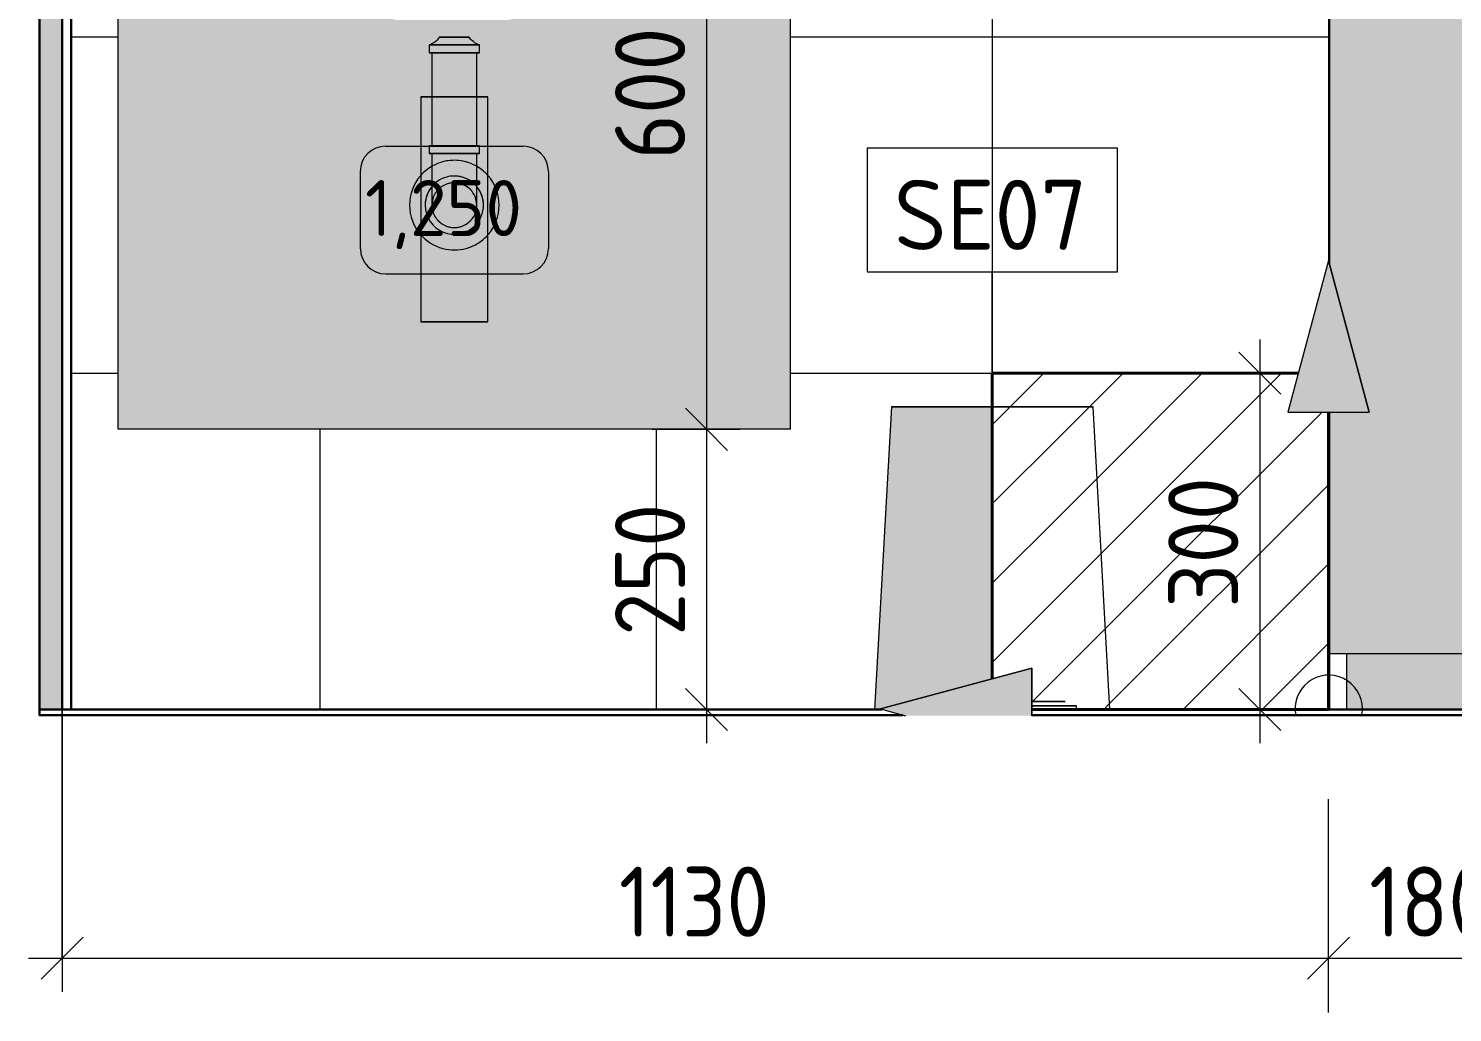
# Model space of a CAD drawing. Header units: millimetres. Extents: x 855 to 48623, y -2192 to 8255.
# Drawn here: x 42923 to 44193, y 3930 to 4808 of the extents above; entities that cross this region are included whole.
import ezdxf

# ---------------------------------------------------------------- set-up
doc = ezdxf.new("R2010")
doc.units = ezdxf.units.MM
for name, color, linetype, lineweight in [('A-ANNO-DIMS', 7, 'Continuous', 9), ('A-ANNO-DIMS-25', 7, 'Continuous', 9), ('A-DETL-1', 7, 'Continuous', 40), ('A-DETL-GENF', 7, 'Continuous', 9), ('A-FLOR', 7, 'Continuous', 9), ('A-GENM', 7, 'Continuous', 9), ('A-WALL-PATT', 7, 'Continuous', 9), ('I-FURN-IDEN', 7, 'Continuous', 9), ('I-WALL', 7, 'Continuous', 9), ('P-SANR-FIXT', 7, 'Continuous', 9), ('P-SANR-FIXT-3', 7, 'Continuous', 18), ('P-SANR-FIXT-IDEN', 7, 'Continuous', 9)]:
    doc.layers.add(name, color=color, linetype=linetype, lineweight=lineweight)
for name, color, linetype, lineweight, true_color in [('A-DETL-GENF-2', 7, 'Continuous', 9, 0xe0e0e0), ('A-FLOR-FNSH-1', 7, 'Continuous', 30, 0x3c3c3c), ('A-WALL-4', 7, 'Continuous', 30, 0x3c3c3c), ('A-WALL-FNSH-3', 7, 'Continuous', 30, 0x3c3c3c), ('I-FURN-6', 7, 'Continuous', 9, 0xc0c0c0), ('I-WALL-1', 7, 'Continuous', 9, 0x787878)]:
    doc.layers.add(name, color=color, linetype=linetype, lineweight=lineweight, true_color=true_color)
doc.layers.add('I-FURN-3', color=7, linetype='Continuous', lineweight=9, true_color=0xfbfbfb, transparency=0.7)
doc.layers.add('P-SANR-FIXT-2', color=7, linetype='Continuous', lineweight=9, transparency=0.7)
doc.styles.add('GOST Common_5', font='GOST_Common.ttf', dxfattribs={"height": 50})
doc.styles.add('GOST Common_7', font='GOST_Common.ttf', dxfattribs={"height": 62.5})
doc.styles.add('ISOCPEUR_2', font='isocpeur.ttf', dxfattribs={"width": 0.9, "height": 62.5})
doc.dimstyles.new('ISO-2_5_0_9К_БОЛЬШОЙ_1', dxfattribs={"dimscale": 304.8, "dimtxt": 62.248823, "dimasz": 0.123031, "dimexe": 0.098425, "dimexo": 0.246063, "dimgap": 0, "dimtad": 1, "dimdec": 0, "dimrnd": 10, "dimzin": 0, "dimdsep": 46, "dimtxsty": 'ISOCPEUR_2', "dimblk1": 'OBLIQUE', "dimblk2": 'OBLIQUE', "dimsah": 1, "dimcen": 0.09, "dimdle": 0.098425, "dimazin": 0, "dimtfac": 1, "dimtdec": 4, "dimtix": 1, "dimtmove": 0, "dimatfit": 3, "dimfxl": 1, "dimtvp": 1, "dimtolj": 1, "dimtzin": 0, "dimarcsym": 2})
pattern_1 = [(90, (44682.74, 4200), (-300, 2e-14), []), (180, (44682.74, 4200), (-4e-14, -300), [])]
pattern_2 = [(45, (45268.33, 0), (-35.35534, 35.35534), [])]

# ---------------------------------------------------------------- blocks, each defined once
blk = doc.blocks.new('Плинтус - Плинтус темный _ст_школа_-32862099-Развертка 2_03-4')
at = {"layer": 'A-GENM'}
for p, q in [((26180.999988, 4250), (26195.999988, 4250)), ((26195.999988, 4250), (26195.999988, 4200))]:
    blk.add_line(p, q, dxfattribs=at)
blk = doc.blocks.new('Плинтус - Плинтус темный _ст_школа_-32862100-Развертка 2_03-4')
at = {"layer": 'A-GENM'}
blk.add_hatch(color=256, dxfattribs=at).paths.add_polyline_path([(26359.999988, 4200), (26359.999988, 4250), (26195.999988, 4250), (26195.999988, 4200)])
for p, q in [((26195.999988, 4250), (26359.999988, 4250)), ((26359.999988, 4250), (26359.999988, 4200))]:
    blk.add_line(p, q, dxfattribs=at)
blk = doc.blocks.new('сифон - Для раковины-30649612-Развертка 2_03-4')
at = {"layer": 'P-SANR-FIXT-2'}
for points in [[(25382.6, 4786), (25400, 4786), (25400, 4793), (25377.5, 4793), (25377.5, 4786), (25382.6, 4786)], [(25393.3, 4793), (25400, 4793), (25400, 4800), (25386.6, 4800), (25385.3, 4797.8), (25384.7, 4797), (25384.3, 4796.6), (25383, 4796), (25382.6, 4795.4), (25378.6, 4793), (25393, 4793)], [(25406.9, 4793), (25421.4, 4793.1), (25418.9, 4794.6), (25417.4, 4795.5), (25414.1, 4798.3), (25413.2, 4800), (25400, 4800), (25400, 4793), (25406.8, 4793)], [(25406.8, 4786), (25422.5, 4786), (25422.5, 4793), (25400, 4793), (25400, 4786), (25405.2, 4786)], [(25415, 4746.8), (25420, 4746.8), (25420, 4786), (25380, 4786), (25380, 4746.8), (25414.1, 4746.8)], [(25415.9, 4703), (25420, 4703), (25420, 4746.8), (25380, 4746.8), (25380.1, 4703), (25415, 4703)], [(25407.8, 4696), (25422.5, 4696), (25422.2, 4703), (25377.5, 4703), (25377.5, 4696), (25406.8, 4696)], [(25420, 4684.6), (25420, 4696), (25380, 4696), (25380, 4684.6), (25390, 4688.7), (25400.5, 4689.9), (25410.5, 4688.6), (25419.5, 4684.9)], [(25420, 4666.3), (25420, 4684.6), (25419.3, 4684.8), (25417.3, 4685.4), (25417.3, 4685), (25389.5, 4688.5), (25382.7, 4684.6), (25382.7, 4685.8), (25380, 4684.6), (25380.2, 4666.6), (25381.6, 4668.4), (25387.7, 4672.8), (25393.3, 4675.1), (25400, 4676), (25407.8, 4674.7), (25413, 4672.5), (25418.4, 4668.4), (25419.7, 4666.6)], [(25400, 4624), (25407.8, 4625.3), (25413, 4627.5), (25418.5, 4631.8), (25422.5, 4637), (25425.1, 4643.3), (25426, 4650.1), (25425.1, 4656.7), (25422.5, 4663), (25420, 4666.3), (25420, 4649.8), (25419.3, 4644.8), (25417.3, 4640), (25414.1, 4635.9), (25410, 4632.7), (25404.5, 4630.6), (25400, 4630), (25394.8, 4630.7), (25389.6, 4633), (25385.8, 4635.9), (25382.6, 4640.1), (25380.7, 4644.8), (25380, 4650), (25380, 4666.3), (25377.5, 4663), (25374.9, 4656.7), (25374, 4649.9), (25374.9, 4643.3), (25377.5, 4637), (25382.4, 4631), (25387, 4627.5), (25393.3, 4624.9), (25397, 4624.4)]]:
    blk.add_hatch(color=256, dxfattribs=at).paths.add_polyline_path(points)
h = blk.add_hatch(color=256, dxfattribs=at)
h.paths.add_polyline_path([(25370, 4546), (25400, 4546), (25400, 4610), (25389.6, 4611.4), (25380, 4615.4), (25371.7, 4621.7), (25370, 4624), (25370, 4615.4)])
h.paths.add_polyline_path([(25370, 4676), (25372, 4678.5), (25380, 4684.6), (25380, 4696), (25377.5, 4696), (25377.5, 4703), (25380, 4703), (25380, 4746.8), (25370, 4746.8), (25370, 4677.3)])
h = blk.add_hatch(color=256, dxfattribs=at)
h.paths.add_polyline_path([(25429, 4546), (25430, 4546), (25430, 4624), (25427.8, 4621.4), (25419.1, 4615), (25410.3, 4611.4), (25400, 4610), (25400, 4546), (25426, 4546)])
h.paths.add_polyline_path([(25430, 4676), (25430, 4746.8), (25420, 4746.8), (25420, 4703), (25422.5, 4703), (25422.4, 4696), (25420, 4696), (25420, 4684.6), (25428.3, 4678.3), (25429.3, 4676.9)])
h = blk.add_hatch(color=256, dxfattribs=at)
h.paths.add_polyline_path([(25382.7, 4684.6), (25389.5, 4688.6), (25382.7, 4685.8)])
h.paths.add_polyline_path([(25419.3, 4684.8), (25419.3, 4684.9), (25409.8, 4688.7), (25399.5, 4689.9), (25390, 4688.6), (25417.3, 4685), (25417.3, 4685.4), (25417.7, 4685.2)])
h = blk.add_hatch(color=256, dxfattribs=at)
h.paths.add_polyline_path([(25370, 4624), (25370, 4676), (25365.4, 4670), (25361.4, 4660.4), (25360, 4650), (25361.4, 4639.6), (25365.4, 4630)])
h.paths.add_polyline_path([(25430, 4624), (25434.6, 4630), (25438.6, 4639.6), (25440, 4650), (25438.6, 4660.4), (25434.6, 4670), (25430, 4676), (25430, 4630)])
h = blk.add_hatch(color=256, dxfattribs=at)
h.paths.add_polyline_path([(25420, 4666.3), (25422.5, 4663), (25425.1, 4656.7), (25426, 4649.8), (25425.1, 4643.3), (25422.5, 4637), (25418.4, 4631.6), (25412.1, 4627.1), (25406.7, 4624.9), (25400, 4624), (25392.2, 4625.3), (25387, 4627.5), (25381.6, 4631.6), (25377.5, 4637), (25374.9, 4643.3), (25374, 4650.1), (25374.9, 4656.7), (25377.5, 4663), (25380, 4666.3), (25380, 4650), (25380.7, 4644.8), (25383.2, 4639.4), (25385.8, 4635.9), (25390, 4632.7), (25394.8, 4630.7), (25400, 4630), (25405.2, 4630.7), (25410, 4632.7), (25414.1, 4635.9), (25417.5, 4640.4), (25419.3, 4644.8), (25420, 4650), (25420, 4665.6)])
h.paths.add_polyline_path([(25400, 4610), (25410.3, 4611.4), (25420, 4615.4), (25428.3, 4621.7), (25430, 4624), (25430, 4676), (25428.3, 4678.3), (25420, 4684.6), (25419.7, 4666.6), (25418.4, 4668.4), (25417.3, 4668.8), (25400, 4676), (25387, 4672.5), (25380.7, 4666.2), (25380.7, 4667.2), (25380, 4666.3), (25380, 4684.6), (25371.7, 4678.3), (25370, 4676), (25370, 4624), (25371.7, 4621.7), (25380, 4615.4), (25389.9, 4611.3), (25397.5, 4610.3)])
h = blk.add_hatch(color=256, dxfattribs=at)
h.paths.add_polyline_path([(25380.7, 4666.2), (25385.8, 4671.6), (25381.2, 4667.9), (25380.7, 4667.2)])
h.paths.add_polyline_path([(25418.4, 4668.4), (25413, 4672.5), (25406.7, 4675.1), (25400, 4676), (25417.4, 4668.9)])
h.paths.add_polyline_path([(25419.3, 4666.8), (25419.3, 4667.2), (25418.4, 4668.4)])
h.paths.add_polyline_path([(25387, 4672.5), (25398.4, 4675.8), (25392.2, 4674.7), (25387.5, 4672.7)])
at = {"layer": 'P-SANR-FIXT'}
for p, q in [((25370, 4746.8), (25370, 4546)), ((25374, 4746.8), (25370, 4746.8)), ((25370, 4746.8), (25400, 4746.8)), ((25378.8, 4746.8), (25374, 4746.8)), ((25379.9, 4746.8), (25378.8, 4746.8)), ((25384.3, 4746.8), (25379.9, 4746.8)), ((25400, 4746.8), (25384.6, 4746.8)), ((25407.7, 4746.8), (25400, 4746.8)), ((25400, 4746.8), (25430, 4746.8)), ((25420.1, 4746.8), (25407.8, 4746.8)), ((25426, 4746.8), (25420.1, 4746.8)), ((25430, 4746.8), (25426, 4746.8)), ((25430, 4546), (25430, 4746.8)), ((25370, 4546), (25400, 4546)), ((25400, 4546), (25370, 4546)), ((25400, 4546), (25430, 4546)), ((25430, 4546), (25400, 4546))]:
    blk.add_line(p, q, dxfattribs=at)
for radius, start, end in [(40, 105.247, 118.9104), (40, 98.2449, 105), (40, 75.7175, 98.0276), (40, 75, 75.5111), (40, 61.0596, 74.753), (40, 139.0486, 180), (40, 130.8291, 139.0486), (40, 120, 130.6107), (40, 119.1971, 120), (26, 90, 101.1494), (26, 47.9647, 101.1494), (26, 75, 90), (40, 60, 60.8029), (40, 49.3893, 60), (40, 45, 49.1709), (40, 43.3635, 45), (40, 40.9514, 43.3545), (40, 0, 40.9514), (26, 140.8638, 179.6743), (26, 140.8638, 150), (26, 135.0531, 140.8638), (26, 138.3898, 140.8638), (26, 135.0531, 138.3898), (26, 127.2083, 135), (26, 127.2083, 135), (26, 105.0942, 126.6872), (26, 105.0942, 126.6872), (26, 101.5385, 105), (26, 101.5385, 105), (26, 74.8536, 75), (26, 47.9647, 74.8536), (26, 45, 47.7357), (26, 45, 47.7357), (26, 41.6102, 44.9469), (26, 39.1362, 44.9469), (26, 39.1362, 41.6102), (26, 0.3257, 39.1362), (26, 30, 39.1362), (26, 150, 179.6743), (26, 15, 30), (26, 0.3257, 15), (40, 180, 220.9514), (26, 180.3257, 315), (26, 180.3257, 315), (26, 315.6249, 0), (26, 315.6249, 0), (40, 319.0486, 0), (40, 220.9514, 255), (40, 285, 300), (40, 300, 315), (40, 315, 316.6365), (40, 316.6455, 319.0486), (40, 255.3388, 285)]:
    blk.add_arc((25400, 4650), radius, start, end, dxfattribs=at)
at = {"layer": 'P-SANR-FIXT-3'}
for p, q in [((25377.5, 4793), (25377.5, 4786)), ((25377.5, 4793), (25378.4, 4793)), ((25400, 4793), (25377.5, 4793)), ((25378.5, 4793), (25400, 4793)), ((25393.3, 4793), (25378.5, 4793)), ((25378.6, 4793), (25400, 4793)), ((25386.6, 4800), (25387.7, 4800)), ((25400, 4800), (25386.6, 4800)), ((25387.7, 4800), (25390.6, 4800)), ((25390.6, 4800), (25394.9, 4800)), ((25400, 4793), (25393.3, 4793)), ((25394.9, 4800), (25400, 4800)), ((25400, 4800), (25413.3, 4800)), ((25413.3, 4800), (25400, 4800)), ((25400, 4793), (25406.6, 4793)), ((25422.5, 4793), (25400, 4793)), ((25400, 4793), (25406.8, 4793)), ((25406.8, 4793), (25400, 4793)), ((25406.8, 4793), (25421.4, 4793)), ((25407, 4793), (25421.5, 4793)), ((25421.5, 4793), (25407, 4793)), ((25421.6, 4793), (25422.5, 4793)), ((25422.5, 4786), (25422.5, 4793)), ((25379.7, 4786), (25377.5, 4786)), ((25377.5, 4786), (25400, 4786)), ((25400, 4786), (25379.7, 4786)), ((25380, 4786), (25380, 4746.8)), ((25400, 4786), (25380, 4786)), ((25380, 4786), (25400, 4786)), ((25406.8, 4786), (25400, 4786)), ((25400, 4786), (25406.8, 4786)), ((25420.2, 4786), (25400, 4786)), ((25400, 4786), (25422.5, 4786)), ((25420, 4786), (25407, 4786)), ((25407, 4786), (25420, 4786)), ((25420, 4746.8), (25420, 4786)), ((25421.4, 4786), (25420.2, 4786)), ((25422.5, 4786), (25421.4, 4786)), ((25380, 4746.8), (25380, 4703)), ((25420, 4703), (25420, 4746.8)), ((25377.5, 4703), (25377.5, 4696)), ((25377.5, 4703), (25393.9, 4703)), ((25379.9, 4703), (25377.5, 4703)), ((25380.5, 4703), (25380, 4703)), ((25380.4, 4703), (25380, 4703)), ((25380, 4703), (25380.4, 4703)), ((25393.9, 4703), (25380.6, 4703)), ((25393.9, 4703), (25380.7, 4703)), ((25380.7, 4703), (25385.8, 4703)), ((25385.8, 4703), (25393.9, 4703)), ((25419.3, 4703), (25394.1, 4703)), ((25394.1, 4703), (25400, 4703)), ((25394.2, 4703), (25415.9, 4703)), ((25419.3, 4703), (25394.2, 4703)), ((25400, 4703), (25419.3, 4703)), ((25415.9, 4703), (25419.5, 4703)), ((25419.5, 4703), (25422.4, 4703)), ((25420.1, 4703), (25419.5, 4703)), ((25420, 4703), (25419.6, 4703)), ((25419.6, 4703), (25420, 4703)), ((25422.4, 4703), (25420.1, 4703)), ((25422.5, 4696), (25422.5, 4703)), ((25377.5, 4696), (25379.9, 4696)), ((25380.3, 4696), (25377.5, 4696)), ((25379.9, 4696), (25380.3, 4696)), ((25380, 4696), (25380, 4650)), ((25380, 4696), (25380.2, 4696)), ((25380.2, 4696), (25380, 4696)), ((25384.1, 4696), (25380.5, 4696)), ((25380.6, 4696), (25394.2, 4696)), ((25380.7, 4696), (25394.1, 4696)), ((25394.1, 4696), (25380.7, 4696)), ((25388.7, 4696), (25384.1, 4696)), ((25394.2, 4696), (25388.7, 4696)), ((25394.2, 4696), (25419.3, 4696)), ((25400, 4696), (25394.2, 4696)), ((25394.2, 4696), (25419.3, 4696)), ((25400, 4696), (25394.2, 4696)), ((25405.8, 4696), (25400, 4696)), ((25405.2, 4696), (25400, 4696)), ((25419.3, 4696), (25405.2, 4696)), ((25411.2, 4696), (25405.8, 4696)), ((25415.9, 4696), (25411.2, 4696)), ((25422.5, 4696), (25415.9, 4696)), ((25419.5, 4696), (25420.1, 4696)), ((25419.6, 4696), (25420, 4696)), ((25420, 4696), (25419.6, 4696)), ((25420, 4650), (25420, 4696)), ((25420.1, 4696), (25422.5, 4696))]:
    blk.add_line(p, q, dxfattribs=at)
at = {"layer": 'P-SANR-FIXT-3', "flags": 128}
for points in [[(25382.9, 4796), (25382.6, 4795.6), (25382.2, 4795.2), (25380.7, 4794.6), (25379.6, 4794.1), (25378.9, 4793.4), (25378.5, 4793)], [(25382.9, 4796), (25384.8, 4797.3), (25385.6, 4798), (25386.2, 4798.9), (25386.6, 4800)], [(25417.1, 4796), (25415.2, 4797.3), (25414.4, 4798), (25413.7, 4798.9), (25413.3, 4800)], [(25417.1, 4796), (25417.4, 4795.6), (25417.7, 4795.2), (25419.3, 4794.6), (25420.3, 4794.1), (25421.1, 4793.4), (25421.5, 4793)]]:
    blk.add_lwpolyline(points, dxfattribs=at)
at = {"layer": 'P-SANR-FIXT-3'}
for start, end in [(135, 150), (127.552, 135), (120, 127.5288), (45, 120), (0, 45), (165, 180), (150, 165), (180, 209.8404), (210, 240), (300, 0), (240, 285), (285.1596, 300)]:
    blk.add_arc((25400, 4650), 20, start, end, dxfattribs=at)
for points, knots in [([(25387.8, 4665.9), (25387.5, 4665.6), (25386.8, 4665), (25385.5, 4663.9), (25384.1, 4662.2), (25382.9, 4660.4), (25382, 4658.9), (25381.3, 4657.3), (25380.3, 4654.4), (25380, 4651.8), (25380, 4650)], [0.7083333, 0.7083333, 0.7083333, 0.7083333, 0.7291667, 0.75, 0.7916667, 0.8333333, 0.8541667, 0.875, 0.9166667, 1, 1, 1, 1]), ([(25420, 4650), (25420, 4651.8), (25419.6, 4654.4), (25418.5, 4657.7), (25417.6, 4659.6), (25416.6, 4661.1), (25415.6, 4662.5), (25414.5, 4663.9), (25413.2, 4665), (25411.8, 4666.2), (25410, 4667.4), (25407.7, 4668.5), (25404.4, 4669.7), (25400, 4670.2), (25395.6, 4669.7), (25392.3, 4668.5), (25390, 4667.4), (25388.5, 4666.4), (25387.8, 4665.9)], [0, 0, 0, 0, 0.0833333, 0.125, 0.1666667, 0.1875, 0.2083333, 0.25, 0.2708333, 0.2916667, 0.3333333, 0.375, 0.4166667, 0.5, 0.5833333, 0.625, 0.6666667, 0.7083333, 0.7083333, 0.7083333, 0.7083333]), ([(25380, 4650), (25380, 4648.2), (25380.3, 4645.6), (25381.5, 4642.3), (25382.4, 4640.4), (25383.3, 4638.9), (25384.4, 4637.5), (25385.5, 4636.1), (25386.8, 4635), (25388.1, 4633.8), (25390, 4632.6), (25392.3, 4631.5), (25395.6, 4630.3), (25400, 4629.8), (25404.4, 4630.3), (25407.7, 4631.5), (25410, 4632.6), (25411.8, 4633.8), (25413.2, 4635), (25414.5, 4636.1), (25415.9, 4637.8), (25417.1, 4639.6), (25417.9, 4641.1), (25418.7, 4642.7), (25419.6, 4645.6), (25420, 4648.2), (25420, 4650)], [0, 0, 0, 0, 0.083333, 0.125, 0.166667, 0.1875, 0.208333, 0.25, 0.270833, 0.291667, 0.333333, 0.375, 0.416667, 0.5, 0.583333, 0.625, 0.666667, 0.708333, 0.729167, 0.75, 0.791667, 0.833333, 0.854167, 0.875, 0.916667, 1, 1, 1, 1])]:
    blk.add_open_spline(points, degree=3, knots=knots, dxfattribs=at)
blk = doc.blocks.new('мусорная корзина - Round_ Metal-30590745-Развертка 2_03-4')
at = {"layer": 'P-SANR-FIXT-2'}
for points in [[(25775, 4200), (25781.6, 4200), (25780.2, 4200.4), (25815, 4209.7), (25815, 4470), (25790, 4470), (25776.3, 4223.3)], [(25815, 4209.7), (25880, 4227.2), (25880, 4470), (25815, 4470), (25815, 4236.7)]]:
    blk.add_hatch(color=256, dxfattribs=at).paths.add_polyline_path(points)
at = {"layer": 'P-SANR-FIXT'}
for p, q in [((25790, 4470), (25775, 4200)), ((25790, 4470), (25880, 4470)), ((25814.8, 4470), (25790, 4470)), ((25880, 4470), (25814.8, 4470)), ((25815, 4470), (25880, 4470)), ((25880, 4470), (25815, 4470)), ((25880, 4470), (25896.8, 4470)), ((25936.3, 4470), (25880, 4470)), ((25880, 4470), (25970, 4470)), ((25910.8, 4470), (25880, 4470)), ((25896.8, 4470), (25926, 4470)), ((25945.2, 4470), (25910.8, 4470)), ((25926, 4470), (25945, 4470)), ((25945, 4470), (25936.3, 4470)), ((25948.9, 4470), (25945.2, 4470)), ((25964.6, 4470), (25948.9, 4470)), ((25970, 4470), (25964.6, 4470)), ((25985, 4200), (25970, 4470)), ((25915.6, 4207), (25945, 4207)), ((25926, 4207), (25915.6, 4207)), ((25945, 4207), (25926, 4207)), ((25915.5, 4203.2), (25941.9, 4203.2)), ((25941.9, 4203.2), (25915.5, 4203.2)), ((25942.2, 4203.2), (25955, 4203.2)), ((25955, 4203.2), (25942.2, 4203.2)), ((25955, 4200), (25955, 4203.2))]:
    blk.add_line(p, q, dxfattribs=at)
blk = doc.blocks.new('Начало раскладки_красным - Начало раскладки_красным-26104805-Развертка 2_03-4')
at = {"layer": 'A-DETL-GENF'}
for points in [[(26143.8, 4465.4), (26216.3, 4465.4), (26179.9, 4600.6), (26153, 4500)], [(25915.4, 4194.4), (25915.4, 4236.7), (25780.2, 4200.4), (25802.4, 4194.4), (25828.4, 4194.4)]]:
    blk.add_hatch(color=256, dxfattribs=at).paths.add_polyline_path(points)
for p, q in [((26179.9, 4600.6), (26143.8, 4465.4)), ((26179.9, 4600.6), (26143.8, 4465.4)), ((26216.3, 4465.4), (26179.9, 4600.6)), ((26179.9, 4600.6), (26216.3, 4465.4)), ((26143.8, 4465.4), (26216.3, 4465.4)), ((26143.8, 4465.4), (26216.3, 4465.4)), ((26180.2, 4230.6), (26180, 4465.4)), ((25915.4, 4236.7), (25780.2, 4200.4)), ((25780.2, 4200.4), (25915.4, 4236.7)), ((25915.4, 4194.4), (25915.4, 4236.7)), ((25915.4, 4236.7), (25915.4, 4194.4)), ((25780.2, 4200.4), (25802.4, 4194.4)), ((25780.2, 4200.4), (25802.4, 4194.4)), ((26150.2, 4200.6), (25915.4, 4200.5))]:
    blk.add_line(p, q, dxfattribs=at)
for start, end in [(0.0336, 191.8992), (347.7458, 0.0336)]:
    blk.add_arc((26180.2, 4200.6), 30, start, end, dxfattribs=at)
blk = doc.blocks.new('DIMBLOCK29-Развертка 2_03-4')
at = {"layer": 'A-ANNO-DIMS-25'}
for p, q in [((42952.7, 5925), (42952.7, 3948)), ((42952.7, 3978), (42952.7, 5925)), ((44082.7, 3978), (44082.7, 4120)), ((44082.7, 3929.5), (44082.7, 4008)), ((42922.7, 3978), (44082.7, 3978))]:
    blk.add_line(p, q, dxfattribs=at)
at = {"layer": 'A-ANNO-DIMS-25', "lineweight": 20}
for p, q in [((42952.7, 3978), (42971.5, 3996.8)), ((44082.7, 3978), (44101.5, 3996.8)), ((42952.7, 3978), (42934, 3959.3)), ((44082.7, 3978), (44064, 3959.3))]:
    blk.add_line(p, q, dxfattribs=at)
at = {"layer": 'A-ANNO-DIMS-25', "color": 0, "insert": (43449.5, 4059.7), "char_height": 62.5, "width": 163.762, "attachment_point": 1, "line_spacing_factor": 1.149209, "style": 'ISOCPEUR_2'}
blk.add_mtext('1130', dxfattribs=at)
blk = doc.blocks.new('_Oblique')
at = {"color": 0, "linetype": 'ByBlock', "lineweight": -2}
blk.add_line((-0.5, -0.5), (0.5, 0.5), dxfattribs=at)
blk = doc.blocks.new('DIMBLOCK30-Развертка 2_03-4')
at = {"layer": 'A-ANNO-DIMS-25'}
for p, q in [((44082.7, 3978), (44082.7, 4120)), ((44262.7, 4125), (44262.7, 3948)), ((44262.7, 3978), (44262.7, 4120)), ((44082.7, 3929.5), (44082.7, 4008)), ((44082.7, 3978), (44262.7, 3978))]:
    blk.add_line(p, q, dxfattribs=at)
at = {"layer": 'A-ANNO-DIMS-25', "lineweight": 20}
for p, q in [((44082.7, 3978), (44101.5, 3996.8)), ((44262.7, 3978), (44281.5, 3996.8)), ((44082.7, 3978), (44064, 3959.3)), ((44262.7, 3978), (44244, 3959.3))]:
    blk.add_line(p, q, dxfattribs=at)
at = {"layer": 'A-ANNO-DIMS-25', "color": 0, "insert": (44118.9, 4059.7), "char_height": 62.5, "width": 129.286, "attachment_point": 1, "line_spacing_factor": 1.149209, "style": 'ISOCPEUR_2'}
blk.add_mtext('180', dxfattribs=at)
blk = doc.blocks.new('Марка_Мебель - В прямоуг_Balcon_Марка-25523697-Развертка 2_03-4')
at = {"layer": 'I-FURN-IDEN'}
for p, q in [((25338.6, 4702.6), (25461.4, 4702.6)), ((25316.1, 4680.1), (25316.1, 4611)), ((25483.9, 4680.1), (25483.9, 4611.2)), ((25338.5, 4588.7), (25461.4, 4588.7))]:
    blk.add_line(p, q, dxfattribs=at)
for centre, radius, start, end in [((25338.6, 4680.1), 22.5, 90, 180), ((25461.4, 4680.1), 22.5, 0, 90), ((25338.5, 4611), 22.3, 180, 270), ((25461.4, 4611.2), 22.5, 270, 0)]:
    blk.add_arc(centre, radius, start, end, dxfattribs=at)
blk = doc.blocks.new('М_сантехническая_рамка1 - В рамке-30590747-Развертка 2_03-4')
at = {"layer": 'P-SANR-FIXT-IDEN'}
for p, q in [((25346.7, 5557.5), (25123.4, 5557.5)), ((25123.4, 5557.5), (25123.4, 5447)), ((25346.7, 5447), (25346.7, 5557.5)), ((25123.4, 5447), (25346.7, 5447))]:
    blk.add_line(p, q, dxfattribs=at)
blk = doc.blocks.new('DIMBLOCK38-Развертка 2_03-4')
at = {"layer": 'A-ANNO-DIMS-25'}
for p, q in [((43527.7, 5080), (43527.7, 4450)), ((43479.3, 5050), (43557.7, 5050)), ((43527.7, 5050), (43479.3, 5050)), ((43479.3, 4450), (43557.7, 4450)), ((43527.7, 4450), (43479.3, 4450))]:
    blk.add_line(p, q, dxfattribs=at)
at = {"layer": 'A-ANNO-DIMS-25', "lineweight": 20}
for p, q in [((43527.7, 5050), (43509, 5068.7)), ((43527.7, 5050), (43546.5, 5031.2)), ((43527.7, 4450), (43509, 4468.7)), ((43527.7, 4450), (43546.5, 4431.2))]:
    blk.add_line(p, q, dxfattribs=at)
at = {"layer": 'A-ANNO-DIMS-25', "color": 0, "insert": (43446.1, 4690.7), "char_height": 62.5, "width": 142.215, "attachment_point": 1, "rotation": 90, "line_spacing_factor": 1.149209, "style": 'ISOCPEUR_2'}
blk.add_mtext('600', dxfattribs=at)
blk = doc.blocks.new('DIMBLOCK39-Развертка 2_03-4')
at = {"layer": 'A-ANNO-DIMS-25', "lineweight": 20}
for p, q in [((43527.7, 4450), (43509, 4468.7)), ((43527.7, 4450), (43546.5, 4431.2)), ((43527.7, 4200), (43509, 4218.7)), ((43527.7, 4200), (43546.5, 4181.2))]:
    blk.add_line(p, q, dxfattribs=at)
at = {"layer": 'A-ANNO-DIMS-25'}
for p, q in [((43479.3, 4450), (43557.7, 4450)), ((43527.7, 4450), (43479.3, 4450)), ((43527.7, 4450), (43527.7, 4170)), ((43479.3, 4200), (43557.7, 4200)), ((43527.7, 4200), (43479.3, 4200))]:
    blk.add_line(p, q, dxfattribs=at)
at = {"layer": 'A-ANNO-DIMS-25', "color": 0, "insert": (43446.1, 4265.7), "char_height": 62.5, "width": 142.215, "attachment_point": 1, "rotation": 90, "line_spacing_factor": 1.149209, "style": 'ISOCPEUR_2'}
blk.add_mtext('250', dxfattribs=at)
blk = doc.blocks.new('DIMBLOCK42-Развертка 2_03-4')
at = {"layer": 'A-ANNO-DIMS-25'}
for p, q in [((44021.4, 4530), (44021.4, 4170)), ((43972.9, 4500), (44051.4, 4500)), ((44021.4, 4500), (43972.9, 4500)), ((43972.9, 4200), (44051.4, 4200)), ((44021.4, 4200), (43972.9, 4200))]:
    blk.add_line(p, q, dxfattribs=at)
at = {"layer": 'A-ANNO-DIMS-25', "lineweight": 20}
for p, q in [((44021.4, 4500), (44002.6, 4518.8)), ((44021.4, 4500), (44040.1, 4481.3)), ((44021.4, 4200), (44002.6, 4218.7)), ((44021.4, 4200), (44040.1, 4181.2))]:
    blk.add_line(p, q, dxfattribs=at)
at = {"layer": 'A-ANNO-DIMS-25', "color": 0, "insert": (43939.7, 4290.7), "char_height": 62.5, "width": 142.215, "attachment_point": 1, "rotation": 90, "line_spacing_factor": 1.149209, "style": 'ISOCPEUR_2'}
blk.add_mtext('300', dxfattribs=at)
blk = doc.blocks.new('DIMBLOCK43-Развертка 2_03-4')
at = {"layer": 'A-ANNO-DIMS-25'}
for p, q in [((44221.4, 6030), (44221.4, 4170)), ((44157.7, 6000), (44251.4, 6000)), ((44221.4, 6000), (44157.7, 6000)), ((44172.9, 4200), (44251.4, 4200)), ((44221.4, 4200), (44172.9, 4200))]:
    blk.add_line(p, q, dxfattribs=at)
at = {"layer": 'A-ANNO-DIMS-25', "lineweight": 20}
for p, q in [((44221.4, 6000), (44202.6, 6018.8)), ((44221.4, 6000), (44240.1, 5981.2)), ((44221.4, 4200), (44202.6, 4218.7)), ((44221.4, 4200), (44240.1, 4181.2))]:
    blk.add_line(p, q, dxfattribs=at)
at = {"layer": 'A-ANNO-DIMS-25', "color": 0, "insert": (44139.7, 5026.4), "char_height": 62.5, "width": 176.691, "attachment_point": 1, "rotation": 90, "line_spacing_factor": 1.149209, "style": 'ISOCPEUR_2'}
blk.add_mtext('1800', dxfattribs=at)

msp = doc.modelspace()

# ---------------------------------------------------------------- hatches: boundary and pattern name
at = {"layer": 'A-DETL-GENF-2'}
h = msp.add_hatch(dxfattribs=at)
h.set_pattern_fill('FP_24', color=256, style=0, pattern_type=2)
h.set_pattern_definition(pattern_2)
h.paths.add_polyline_path([(43908.7, 4200), (44082.7, 4200), (44082.7, 4465.4), (44046.5, 4465.4), (44055.8, 4500), (43782.7, 4500), (43782.7, 4470), (43872.7, 4470), (43887.7, 4200)])
h = msp.add_hatch(dxfattribs=at)
h.set_pattern_fill('FP_24', color=256, style=0, pattern_type=2)
h.set_pattern_definition(pattern_2)
h.paths.add_polyline_path([(43818.1, 4200), (43857.7, 4200), (43857.7, 4203.2), (43818.1, 4203.2), (43818.1, 4202.8)])
h.paths.add_polyline_path([(43830.4, 4207), (43847.7, 4207), (43847.7, 4470), (43782.7, 4470), (43782.7, 4227.2), (43818.1, 4236.7), (43818.2, 4207), (43829.9, 4207)])
h = msp.add_hatch(dxfattribs=at)
h.set_pattern_fill('FP_24', color=256, style=0, pattern_type=2)
h.set_pattern_definition(pattern_2)
h.paths.add_polyline_path([(43882.6, 4200), (43887.7, 4200), (43872.7, 4470), (43847.7, 4470), (43847.7, 4207), (43818.1, 4207), (43818.2, 4203.2), (43857.7, 4203.2), (43857.7, 4200), (43880.2, 4200)])
at = {"layer": 'A-WALL-PATT'}
msp.add_hatch(color=256, dxfattribs=at).paths.add_polyline_path([(45550.8, 4250), (45561.7, 4250), (45561.7, 4255), (45525.1, 4255.2), (45525.1, 4267), (45561.7, 4267), (45561.7, 4465.4), (45525.5, 4465.4), (45561.7, 4600.6), (45561.7, 7600), (44083.7, 7600), (44083.7, 5141), (44094.7, 5141), (44094.7, 5059), (44083.7, 5059), (44083.7, 4596.6), (44119, 4465.4), (44083.7, 4465.4), (44083.7, 4250), (44262.7, 4250), (44262.7, 6300), (45362.7, 6300), (45362.7, 4250), (45548, 4250)])
h = msp.add_hatch(dxfattribs=at)
h.set_pattern_fill('FP_23', color=256, style=0, pattern_type=2)
h.set_pattern_definition(pattern_1)
h.paths.add_polyline_path([(42960.7, 4200), (43677.7, 4200), (43692.7, 4470), (43782.7, 4470), (43782.7, 4500), (44055.8, 4500), (44082.7, 4600.6), (44082.7, 6000), (42960.7, 6000), (42960.7, 5303.2), (42961.6, 5303.2), (42962.7, 5302.3), (42962.8, 5302), (42962.7, 5299.7), (42962.3, 5299.2), (42962.2, 5299), (42962.7, 5298.1), (42962.9, 5297.9), (42963.4, 5298.4), (42984.1, 5298.4), (42984.1, 5311.5), (42984.6, 5312), (42990.1, 5312.3), (42990.8, 5312.9), (42991, 5313.8), (42991, 5322.9), (42989.4, 5322.9), (42988.9, 5323.4), (42988.9, 5345.6), (42989.4, 5346.1), (42994.1, 5346.7), (42998.9, 5346.8), (43003.7, 5346.7), (43008.5, 5346.1), (43009, 5345.6), (43009, 5342.8), (43049.4, 5342.8), (43049.4, 5336.8), (43009, 5336.8), (43009, 5323.4), (43008.5, 5322.9), (43006.8, 5322.9), (43007.1, 5312.9), (43007.7, 5312.3), (43009, 5312), (43013.3, 5312), (43013.8, 5311.3), (43013.8, 5298.4), (43034.4, 5298.4), (43034.9, 5297.9), (43032.7, 5167.9), (43032.2, 5167.4), (42963.4, 5167.4), (42962.9, 5167.9), (42962.7, 5289.2), (42960.7, 5289.9), (42960.7, 5289.3), (42962.1, 5288.8), (42962.7, 5287.9), (42962.7, 5259.3), (42961.5, 5258.1), (42960.7, 5258.1), (42960.7, 4437.3)])
h.paths.add_polyline_path([(43029.6, 4450), (43002.7, 4450), (43002.7, 5050), (43602.7, 5050), (43602.7, 4450), (43109.8, 4450)])
h = msp.add_hatch(dxfattribs=at)
h.set_pattern_fill('FP_23', color=256, style=0, pattern_type=2)
h.set_pattern_definition(pattern_1)
h.paths.add_polyline_path([(44082.7, 4200), (44083.7, 4200), (44083.7, 4465.4), (44082.7, 4465.4), (44082.7, 4338)])
h.paths.add_polyline_path([(44083.7, 4596.6), (44083.7, 6000), (44082.7, 6000), (44082.7, 4600.4)])
at = {"layer": 'I-FURN-3'}
h = msp.add_hatch(color=256, dxfattribs=at)
h.paths.add_polyline_path([(43002.7, 4450), (43602.7, 4450), (43602.7, 5050), (43572.7, 5050), (43572.7, 5046.8), (43586.3, 5046.8), (43586.3, 4829.2), (43363.2, 4821.8), (43360.5, 4819.1), (43356.2, 4816.7), (43353.8, 4815.8), (43350.1, 4815.3), (43250.2, 4815.3), (43246.5, 4817.2), (43243.9, 4819.1), (43241.5, 4821.8), (43231.6, 4822.2), (43018.6, 4829.2), (43018.6, 5046.8), (43032.7, 5046.8), (43032.7, 5050), (43002.7, 5050), (43002.7, 4680.1)])
h.paths.add_polyline_path([(43289.9, 4800), (43288.6, 4798.3), (43289.5, 4800)])
h.paths.add_polyline_path([(43282.7, 4546), (43272.7, 4546), (43272.7, 4624), (43268.1, 4630), (43264.1, 4639.6), (43262.7, 4650), (43264.1, 4660.4), (43268.1, 4670), (43272.7, 4676), (43272.7, 4746.8), (43282.7, 4746.8), (43282.7, 4786), (43280.2, 4786), (43280.2, 4793), (43281.3, 4793.1), (43283.7, 4794.6), (43285.6, 4795.8), (43286.2, 4796.6), (43287.1, 4796.9), (43288.4, 4797.9), (43290.1, 4800), (43316.1, 4800), (43317.6, 4797.4), (43321.7, 4794.6), (43323.2, 4793.8), (43324.2, 4793), (43325.2, 4793), (43325.2, 4786), (43322.7, 4786), (43322.7, 4746.8), (43332.7, 4746.8), (43332.7, 4676), (43337.4, 4670), (43341.4, 4660.4), (43342.7, 4650), (43341.4, 4639.6), (43337.4, 4630), (43332.7, 4624), (43332.7, 4546), (43287.3, 4546)])
at = {"layer": 'I-WALL-1'}
h = msp.add_hatch(dxfattribs=at)
h.set_pattern_fill('FP_20', color=256, style=0, pattern_type=2)
h.set_pattern_definition([(0, (45268.3286, 0), (30.48, 7.62), [2.515, -20.345, 2.515, -20.345, -121.92]), (0, (45268.3286, 0), (30.48, 7.62), [-45.72, 2.515, -43.205, 2.515, -20.345, -53.34]), (0, (45268.3286, 0), (30.48, 7.62), [-114.3, 2.515, -12.725, 2.515, -35.585]), (120, (45279.7586, 3.81), (-21.8391136, 22.586454), [2.515, -20.345, 2.515, -20.345, -121.92]), (120, (45279.7586, 3.81), (-21.8391136, 22.586454), [-45.72, 2.515, -43.205, 2.515, -20.345, -53.34]), (120, (45279.7586, 3.81), (-21.8391136, 22.586454), [-114.3, 2.515, -12.725, 2.515, -35.585]), (240, (45283.5686, 19.05), (-8.6408864, -30.206454), [2.515, -20.345, 2.515, -20.345, -121.92]), (240, (45283.5686, 19.05), (-8.6408864, -30.206454), [-45.72, 2.515, -43.205, 2.515, -20.345, -53.34]), (240, (45283.5686, 19.05), (-8.6408864, -30.206454), [-114.3, 2.515, -12.725, 2.515, -35.585])])
h.paths.add_polyline_path([(42932.7, 4200), (42952.7, 4200), (42952.7, 8080), (42932.7, 8080), (42932.7, 4437.3)])

# ---------------------------------------------------------------- linework, layer by layer
at = {"layer": 'A-DETL-1'}
for p, q in [((44055.8, 4500), (43782.7, 4500)), ((43782.7, 4500), (43782.7, 4227.2)), ((44082.7, 4200), (44082.7, 4465.4)), ((43818.1, 4200), (44082.7, 4200))]:
    msp.add_line(p, q, dxfattribs=at)
at = {"layer": 'A-FLOR'}
msp.add_line((42932.7, 4195), (42932.3, 4195), dxfattribs=at)
at = {"layer": 'A-FLOR-FNSH-1'}
for p, q in [((42932.7, 4200), (42932.7, 4195)), ((42932.7, 4195), (43703, 4195)), ((43684.3, 4200), (42952.7, 4200)), ((45826.7, 4200), (43818.1, 4200)), ((43818.1, 4195), (45826.7, 4195))]:
    msp.add_line(p, q, dxfattribs=at)
at = {"layer": 'A-WALL-4'}
for p, q in [((42932.7, 8080.1), (42932.7, 4200)), ((42932.7, 4200), (42952.7, 4200))]:
    msp.add_line(p, q, dxfattribs=at)
at = {"layer": 'A-WALL-FNSH-3'}
for p, q in [((42952.7, 7600), (42952.7, 4200)), ((42960.7, 4200), (42960.7, 6000))]:
    msp.add_line(p, q, dxfattribs=at)
at = {"layer": 'I-FURN-6'}
for p, q in [((43002.7, 4450), (43002.7, 5050)), ((43602.7, 4450), (43602.7, 5050)), ((43602.7, 4450), (43002.7, 4450))]:
    msp.add_line(p, q, dxfattribs=at)
at = {"layer": 'I-WALL'}
for p, q in [((44083.7, 8080), (44083.7, 4596.6)), ((44083.7, 4465.4), (44083.7, 4200)), ((42932.7, 4194.4), (42932.7, 4195))]:
    msp.add_line(p, q, dxfattribs=at)
at = {"layer": 'P-SANR-FIXT-IDEN'}
msp.add_line((43782.7, 4470), (43782.7, 4590.4), dxfattribs=at)

# ---------------------------------------------------------------- block references
at = {"layer": 'A-DETL-GENF'}
msp.add_blockref('Начало раскладки_красным - Начало раскладки_красным-26104805-Развертка 2_03-4', (17902.7, 0), dxfattribs=at)
at = {"layer": 'A-GENM'}
for name in ['Плинтус - Плинтус темный _ст_школа_-32862099-Развертка 2_03-4', 'Плинтус - Плинтус темный _ст_школа_-32862100-Развертка 2_03-4']:
    msp.add_blockref(name, (17902.7, 0), dxfattribs=at)
at = {"layer": 'I-FURN-IDEN'}
msp.add_blockref('Марка_Мебель - В прямоуг_Balcon_Марка-25523697-Развертка 2_03-4', (17902.7, 0), dxfattribs=at)
at = {"layer": 'P-SANR-FIXT'}
for name in ['сифон - Для раковины-30649612-Развертка 2_03-4', 'мусорная корзина - Round_ Metal-30590745-Развертка 2_03-4']:
    msp.add_blockref(name, (17902.7, 0), dxfattribs=at)
at = {"layer": 'P-SANR-FIXT-IDEN'}
msp.add_blockref('М_сантехническая_рамка1 - В рамке-30590747-Развертка 2_03-4', (18547.7, -856.6), dxfattribs=at)

# ---------------------------------------------------------------- texts
at = {"layer": 'I-FURN-IDEN', "insert": (43223, 4672.4), "char_height": 50, "width": 184.388, "attachment_point": 1, "style": 'GOST Common_5'}
msp.add_mtext('1,250', dxfattribs=at)
at = {"layer": 'P-SANR-FIXT-IDEN', "insert": (43694.9, 4672.6), "char_height": 62.5, "width": 222.468, "attachment_point": 1, "style": 'GOST Common_7'}
msp.add_mtext('SE07', dxfattribs=at)

# ---------------------------------------------------------------- dimensions: what is measured, and where the dimension line sits
at = {"layer": 'A-ANNO-DIMS'}
for base, p1, p2, override, picture, middle in [((44221.4, 4200), (44082.7, 6000), (44247.9, 4200), {"dimpost": '<>', "dimfxl": 1807.560189}, 'DIMBLOCK43-Развертка 2_03-4', (44190.1, 5100)), ((43527.7, 4450), (43554.3, 5050), (43554.3, 4450), {"dimpost": '<>', "dimfxl": 600}, 'DIMBLOCK38-Развертка 2_03-4', (43496.5, 4750)), ((44021.4, 4200), (44047.9, 4500), (44047.9, 4200), {"dimpost": '<>', "dimfxl": 300}, 'DIMBLOCK42-Развертка 2_03-4', (43990.1, 4350)), ((43527.7, 4200), (43554.3, 4450), (43554.3, 4200), {"dimpost": '<>', "dimfxl": 250}, 'DIMBLOCK39-Развертка 2_03-4', (43496.5, 4325))]:
    dim = msp.add_linear_dim(base=base, p1=p1, p2=p2, angle=90, dimstyle='ISO-2_5_0_9К_БОЛЬШОЙ_1', override=override, dxfattribs=at)
    dim.commit()
    dim.dimension.update_dxf_attribs({"geometry": picture, "text_midpoint": middle})
for base, p1, p2, override, picture, middle in [((44082.7, 3978), (42952.7, 6000), (44082.7, 4004.5), {"dimpost": '<>', "dimfxl": 2293.200152}, 'DIMBLOCK29-Развертка 2_03-4', (43517.7, 4009.3)), ((44262.7, 3978), (44082.7, 4004.5), (44262.7, 4200), {"dimpost": '<>', "dimfxl": 265.716447}, 'DIMBLOCK30-Развертка 2_03-4', (44172.7, 4009.3))]:
    dim = msp.add_linear_dim(base=base, p1=p1, p2=p2, dimstyle='ISO-2_5_0_9К_БОЛЬШОЙ_1', override=override, dxfattribs=at)
    dim.commit()
    dim.dimension.update_dxf_attribs({"geometry": picture, "text_midpoint": middle})

doc.saveas('drawing.dxf')
